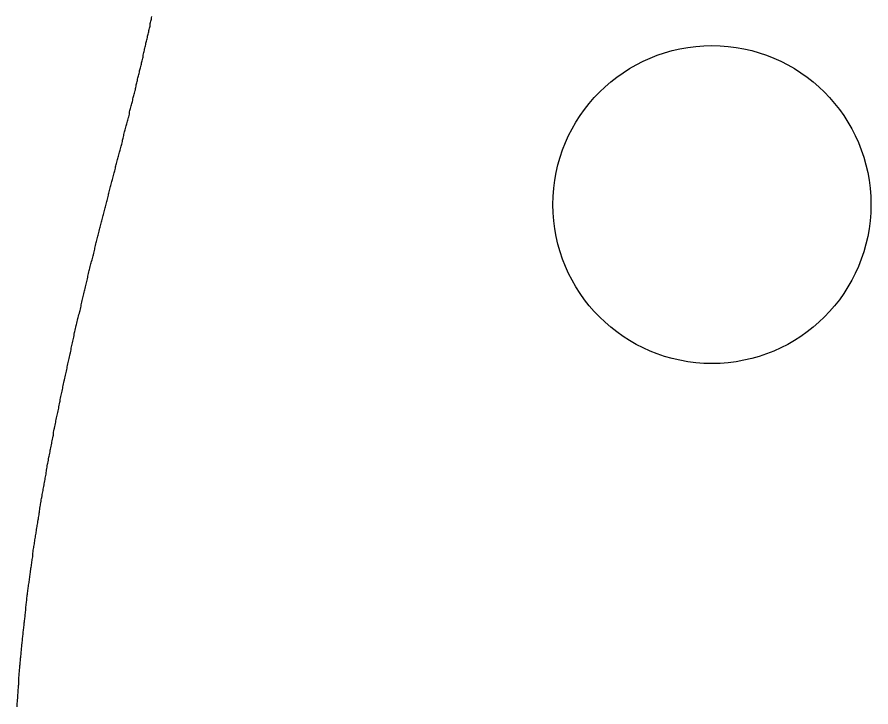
# Model space of a CAD drawing. Header units: millimetres. Extents: x 289 to 9778, y -894 to 6380.
# Drawn here: x 7074.75 to 7101.6, y 563.24 to 584.93 of the extents above; entities that cross this region are included whole.
import ezdxf

# ---------------------------------------------------------------- set-up
doc = ezdxf.new("R2010")
doc.units = ezdxf.units.MM
doc.layers.add('RANGO', color=6, linetype='Continuous')

msp = doc.modelspace()

# ---------------------------------------------------------------- linework, layer by layer
msp.add_polyline3d([(7074.75, 563.238, 0), (7074.75, 563.278, 0), (7074.75, 563.318, 0), (7074.75, 563.358, 0), (7074.76, 563.398, 0), (7074.76, 563.438, 0), (7074.76, 563.478, 0), (7074.77, 563.508, 0), (7074.77, 563.548, 0), (7074.77, 563.588, 0), (7074.77, 563.628, 0), (7074.78, 563.668, 0), (7074.78, 563.708, 0), (7074.78, 563.748, 0), (7074.78, 563.788, 0), (7074.79, 563.828, 0), (7074.79, 563.868, 0), (7074.79, 563.908, 0), (7074.8, 563.948, 0), (7074.8, 563.988, 0), (7074.8, 564.028, 0), (7074.81, 564.058, 0), (7074.81, 564.098, 0), (7074.81, 564.138, 0), (7074.81, 564.178, 0), (7074.82, 564.218, 0), (7074.82, 564.258, 0), (7074.82, 564.298, 0), (7074.83, 564.338, 0), (7074.83, 564.378, 0), (7074.83, 564.418, 0), (7074.84, 564.458, 0), (7074.84, 564.498, 0), (7074.84, 564.538, 0), (7074.85, 564.578, 0), (7074.85, 564.618, 0), (7074.85, 564.648, 0), (7074.86, 564.688, 0), (7074.86, 564.728, 0), (7074.86, 564.768, 0), (7074.87, 564.808, 0), (7074.87, 564.848, 0), (7074.88, 564.888, 0), (7074.88, 564.928, 0), (7074.88, 564.968, 0), (7074.89, 565.008, 0), (7074.89, 565.048, 0), (7074.89, 565.088, 0), (7074.9, 565.128, 0), (7074.9, 565.168, 0), (7074.9, 565.208, 0), (7074.91, 565.238, 0), (7074.91, 565.278, 0), (7074.92, 565.318, 0), (7074.92, 565.358, 0), (7074.92, 565.398, 0), (7074.93, 565.438, 0), (7074.93, 565.478, 0), (7074.94, 565.518, 0), (7074.94, 565.558, 0), (7074.94, 565.598, 0), (7074.95, 565.638, 0), (7074.95, 565.678, 0), (7074.96, 565.718, 0), (7074.96, 565.758, 0), (7074.97, 565.798, 0), (7074.97, 565.838, 0), (7074.97, 565.878, 0), (7074.98, 565.918, 0), (7074.98, 565.958, 0), (7074.99, 565.998, 0), (7074.99, 566.028, 0), (7075, 566.068, 0), (7075, 566.108, 0), (7075, 566.148, 0), (7075.01, 566.188, 0), (7075.01, 566.228, 0), (7075.02, 566.268, 0), (7075.02, 566.308, 0), (7075.03, 566.348, 0), (7075.03, 566.388, 0), (7075.04, 566.428, 0), (7075.04, 566.468, 0), (7075.05, 566.508, 0), (7075.05, 566.548, 0), (7075.06, 566.588, 0), (7075.06, 566.628, 0), (7075.06, 566.668, 0), (7075.07, 566.708, 0), (7075.07, 566.748, 0), (7075.08, 566.788, 0), (7075.08, 566.828, 0), (7075.09, 566.868, 0), (7075.09, 566.908, 0), (7075.1, 566.948, 0), (7075.1, 566.988, 0), (7075.11, 567.028, 0), (7075.11, 567.068, 0), (7075.12, 567.108, 0), (7075.13, 567.148, 0), (7075.13, 567.188, 0), (7075.14, 567.228, 0), (7075.14, 567.268, 0), (7075.15, 567.308, 0), (7075.15, 567.348, 0), (7075.16, 567.388, 0), (7075.16, 567.428, 0), (7075.17, 567.468, 0), (7075.17, 567.508, 0), (7075.18, 567.558, 0), (7075.18, 567.598, 0), (7075.19, 567.638, 0), (7075.2, 567.678, 0), (7075.2, 567.718, 0), (7075.21, 567.758, 0), (7075.21, 567.798, 0), (7075.22, 567.838, 0), (7075.22, 567.878, 0), (7075.23, 567.918, 0), (7075.24, 567.958, 0), (7075.24, 567.998, 0), (7075.25, 568.038, 0), (7075.25, 568.078, 0), (7075.26, 568.118, 0), (7075.26, 568.168, 0), (7075.27, 568.208, 0), (7075.28, 568.248, 0), (7075.28, 568.288, 0), (7075.29, 568.328, 0), (7075.3, 568.368, 0), (7075.3, 568.408, 0), (7075.31, 568.448, 0), (7075.31, 568.488, 0), (7075.32, 568.538, 0), (7075.33, 568.578, 0), (7075.33, 568.618, 0), (7075.34, 568.658, 0), (7075.35, 568.698, 0), (7075.35, 568.738, 0), (7075.36, 568.778, 0), (7075.36, 568.818, 0), (7075.37, 568.868, 0), (7075.38, 568.908, 0), (7075.38, 568.948, 0), (7075.39, 568.988, 0), (7075.4, 569.028, 0), (7075.4, 569.068, 0), (7075.41, 569.118, 0), (7075.42, 569.158, 0), (7075.42, 569.198, 0), (7075.43, 569.238, 0), (7075.44, 569.278, 0), (7075.44, 569.328, 0), (7075.45, 569.368, 0), (7075.46, 569.408, 0), (7075.47, 569.448, 0), (7075.47, 569.488, 0), (7075.48, 569.538, 0), (7075.49, 569.578, 0), (7075.49, 569.618, 0), (7075.5, 569.658, 0), (7075.51, 569.708, 0), (7075.51, 569.748, 0), (7075.52, 569.788, 0), (7075.53, 569.828, 0), (7075.54, 569.878, 0), (7075.54, 569.918, 0), (7075.55, 569.958, 0), (7075.56, 569.998, 0), (7075.57, 570.048, 0), (7075.57, 570.088, 0), (7075.58, 570.128, 0), (7075.59, 570.168, 0), (7075.6, 570.218, 0), (7075.6, 570.258, 0), (7075.61, 570.298, 0), (7075.62, 570.348, 0), (7075.63, 570.388, 0), (7075.63, 570.428, 0), (7075.64, 570.478, 0), (7075.65, 570.518, 0), (7075.66, 570.558, 0), (7075.66, 570.608, 0), (7075.67, 570.648, 0), (7075.68, 570.688, 0), (7075.69, 570.738, 0), (7075.7, 570.778, 0), (7075.7, 570.818, 0), (7075.71, 570.868, 0), (7075.72, 570.908, 0), (7075.73, 570.948, 0), (7075.74, 570.998, 0), (7075.74, 571.038, 0), (7075.75, 571.088, 0), (7075.76, 571.128, 0), (7075.77, 571.168, 0), (7075.78, 571.218, 0), (7075.79, 571.258, 0), (7075.79, 571.308, 0), (7075.8, 571.348, 0), (7075.81, 571.388, 0), (7075.82, 571.438, 0), (7075.83, 571.478, 0), (7075.84, 571.528, 0), (7075.84, 571.568, 0), (7075.85, 571.608, 0), (7075.86, 571.658, 0), (7075.87, 571.698, 0), (7075.88, 571.748, 0), (7075.89, 571.788, 0), (7075.9, 571.838, 0), (7075.9, 571.878, 0), (7075.91, 571.918, 0), (7075.92, 571.968, 0), (7075.93, 572.008, 0), (7075.94, 572.058, 0), (7075.95, 572.098, 0), (7075.96, 572.148, 0), (7075.97, 572.188, 0), (7075.97, 572.238, 0), (7075.98, 572.278, 0), (7075.99, 572.328, 0), (7076, 572.368, 0), (7076.01, 572.408, 0), (7076.02, 572.458, 0), (7076.03, 572.498, 0), (7076.04, 572.548, 0), (7076.05, 572.588, 0), (7076.06, 572.638, 0), (7076.06, 572.678, 0), (7076.07, 572.728, 0), (7076.08, 572.768, 0), (7076.09, 572.818, 0), (7076.1, 572.858, 0), (7076.11, 572.908, 0), (7076.12, 572.948, 0), (7076.13, 572.998, 0), (7076.14, 573.038, 0), (7076.15, 573.088, 0), (7076.16, 573.128, 0), (7076.17, 573.168, 0), (7076.18, 573.218, 0), (7076.19, 573.258, 0), (7076.19, 573.308, 0), (7076.2, 573.348, 0), (7076.21, 573.398, 0), (7076.22, 573.438, 0), (7076.23, 573.488, 0), (7076.24, 573.528, 0), (7076.25, 573.578, 0), (7076.26, 573.618, 0), (7076.27, 573.668, 0), (7076.28, 573.708, 0), (7076.29, 573.758, 0), (7076.3, 573.798, 0), (7076.31, 573.848, 0), (7076.32, 573.888, 0), (7076.33, 573.938, 0), (7076.34, 573.978, 0), (7076.35, 574.028, 0), (7076.36, 574.068, 0), (7076.37, 574.108, 0), (7076.38, 574.158, 0), (7076.39, 574.198, 0), (7076.4, 574.248, 0), (7076.41, 574.288, 0), (7076.42, 574.338, 0), (7076.43, 574.378, 0), (7076.44, 574.428, 0), (7076.45, 574.468, 0), (7076.45, 574.518, 0), (7076.46, 574.558, 0), (7076.47, 574.608, 0), (7076.48, 574.648, 0), (7076.49, 574.688, 0), (7076.5, 574.738, 0), (7076.51, 574.778, 0), (7076.52, 574.828, 0), (7076.53, 574.868, 0), (7076.54, 574.918, 0), (7076.55, 574.958, 0), (7076.56, 575.008, 0), (7076.57, 575.048, 0), (7076.58, 575.088, 0), (7076.59, 575.138, 0), (7076.6, 575.178, 0), (7076.61, 575.228, 0), (7076.62, 575.268, 0), (7076.63, 575.308, 0), (7076.64, 575.358, 0), (7076.65, 575.398, 0), (7076.66, 575.448, 0), (7076.67, 575.488, 0), (7076.68, 575.528, 0), (7076.69, 575.578, 0), (7076.71, 575.618, 0), (7076.72, 575.668, 0), (7076.73, 575.708, 0), (7076.74, 575.748, 0), (7076.75, 575.798, 0), (7076.76, 575.838, 0), (7076.77, 575.878, 0), (7076.78, 575.928, 0), (7076.79, 575.968, 0), (7076.8, 576.018, 0), (7076.81, 576.058, 0), (7076.82, 576.098, 0), (7076.83, 576.148, 0), (7076.84, 576.188, 0), (7076.85, 576.228, 0), (7076.86, 576.278, 0), (7076.87, 576.318, 0), (7076.88, 576.358, 0), (7076.89, 576.398, 0), (7076.9, 576.448, 0), (7076.91, 576.488, 0), (7076.92, 576.528, 0), (7076.93, 576.578, 0), (7076.94, 576.618, 0), (7076.95, 576.658, 0), (7076.96, 576.698, 0), (7076.97, 576.748, 0), (7076.98, 576.788, 0), (7076.99, 576.828, 0), (7077, 576.868, 0), (7077.01, 576.918, 0), (7077.02, 576.958, 0), (7077.03, 576.998, 0), (7077.04, 577.038, 0), (7077.05, 577.088, 0), (7077.06, 577.128, 0), (7077.07, 577.168, 0), (7077.08, 577.208, 0), (7077.09, 577.248, 0), (7077.11, 577.298, 0), (7077.12, 577.338, 0), (7077.13, 577.378, 0), (7077.14, 577.418, 0), (7077.15, 577.458, 0), (7077.16, 577.508, 0), (7077.17, 577.548, 0), (7077.18, 577.588, 0), (7077.19, 577.628, 0), (7077.2, 577.668, 0), (7077.21, 577.708, 0), (7077.22, 577.748, 0), (7077.23, 577.798, 0), (7077.24, 577.838, 0), (7077.25, 577.878, 0), (7077.26, 577.918, 0), (7077.27, 577.958, 0), (7077.28, 577.998, 0), (7077.29, 578.038, 0), (7077.3, 578.078, 0), (7077.31, 578.118, 0), (7077.32, 578.158, 0), (7077.33, 578.198, 0), (7077.34, 578.248, 0), (7077.35, 578.288, 0), (7077.36, 578.328, 0), (7077.37, 578.368, 0), (7077.38, 578.408, 0), (7077.39, 578.448, 0), (7077.4, 578.488, 0), (7077.41, 578.528, 0), (7077.43, 578.568, 0), (7077.44, 578.608, 0), (7077.45, 578.648, 0), (7077.46, 578.688, 0), (7077.47, 578.728, 0), (7077.48, 578.768, 0), (7077.49, 578.808, 0), (7077.5, 578.848, 0), (7077.51, 578.888, 0), (7077.52, 578.928, 0), (7077.53, 578.968, 0), (7077.54, 579.008, 0), (7077.55, 579.048, 0), (7077.56, 579.088, 0), (7077.57, 579.128, 0), (7077.58, 579.168, 0), (7077.59, 579.208, 0), (7077.6, 579.248, 0), (7077.61, 579.288, 0), (7077.62, 579.328, 0), (7077.63, 579.358, 0), (7077.64, 579.398, 0), (7077.65, 579.438, 0), (7077.66, 579.478, 0), (7077.67, 579.518, 0), (7077.68, 579.558, 0), (7077.69, 579.598, 0), (7077.7, 579.638, 0), (7077.71, 579.678, 0), (7077.72, 579.718, 0), (7077.73, 579.758, 0), (7077.74, 579.788, 0), (7077.75, 579.828, 0), (7077.76, 579.868, 0), (7077.77, 579.908, 0), (7077.78, 579.948, 0), (7077.79, 579.988, 0), (7077.8, 580.028, 0), (7077.81, 580.068, 0), (7077.82, 580.098, 0), (7077.83, 580.138, 0), (7077.84, 580.178, 0), (7077.85, 580.218, 0), (7077.86, 580.258, 0), (7077.87, 580.298, 0), (7077.88, 580.328, 0), (7077.89, 580.368, 0), (7077.9, 580.408, 0), (7077.91, 580.448, 0), (7077.92, 580.488, 0), (7077.93, 580.528, 0), (7077.94, 580.558, 0), (7077.95, 580.598, 0), (7077.96, 580.638, 0), (7077.97, 580.678, 0), (7077.98, 580.718, 0), (7077.99, 580.748, 0), (7078, 580.788, 0), (7078.01, 580.828, 0), (7078.02, 580.868, 0), (7078.03, 580.908, 0), (7078.04, 580.938, 0), (7078.05, 580.978, 0), (7078.06, 581.018, 0), (7078.07, 581.058, 0), (7078.08, 581.088, 0), (7078.09, 581.128, 0), (7078.1, 581.168, 0), (7078.11, 581.208, 0), (7078.11, 581.238, 0), (7078.12, 581.278, 0), (7078.13, 581.318, 0), (7078.14, 581.358, 0), (7078.15, 581.388, 0), (7078.16, 581.428, 0), (7078.17, 581.468, 0), (7078.18, 581.508, 0), (7078.19, 581.538, 0), (7078.2, 581.578, 0), (7078.21, 581.618, 0), (7078.22, 581.658, 0), (7078.23, 581.688, 0), (7078.24, 581.728, 0), (7078.25, 581.768, 0), (7078.26, 581.798, 0), (7078.27, 581.838, 0), (7078.28, 581.878, 0), (7078.28, 581.918, 0), (7078.29, 581.948, 0), (7078.3, 581.988, 0), (7078.31, 582.028, 0), (7078.32, 582.058, 0), (7078.33, 582.098, 0), (7078.34, 582.138, 0), (7078.35, 582.168, 0), (7078.36, 582.208, 0), (7078.37, 582.248, 0), (7078.38, 582.278, 0), (7078.39, 582.318, 0), (7078.39, 582.358, 0), (7078.4, 582.398, 0), (7078.41, 582.428, 0), (7078.42, 582.468, 0), (7078.43, 582.508, 0), (7078.44, 582.538, 0), (7078.45, 582.578, 0), (7078.46, 582.618, 0), (7078.47, 582.648, 0), (7078.47, 582.688, 0), (7078.48, 582.718, 0), (7078.49, 582.758, 0), (7078.5, 582.798, 0), (7078.51, 582.828, 0), (7078.52, 582.868, 0), (7078.53, 582.908, 0), (7078.54, 582.938, 0), (7078.54, 582.978, 0), (7078.55, 583.018, 0), (7078.56, 583.048, 0), (7078.57, 583.088, 0), (7078.58, 583.128, 0), (7078.59, 583.158, 0), (7078.6, 583.198, 0), (7078.6, 583.238, 0), (7078.61, 583.268, 0), (7078.62, 583.308, 0), (7078.63, 583.338, 0), (7078.64, 583.378, 0), (7078.65, 583.418, 0), (7078.66, 583.448, 0), (7078.66, 583.488, 0), (7078.67, 583.528, 0), (7078.68, 583.558, 0), (7078.69, 583.598, 0), (7078.7, 583.638, 0), (7078.71, 583.668, 0), (7078.71, 583.708, 0), (7078.72, 583.738, 0), (7078.73, 583.778, 0), (7078.74, 583.818, 0), (7078.75, 583.848, 0), (7078.76, 583.888, 0), (7078.76, 583.928, 0), (7078.77, 583.958, 0), (7078.78, 583.998, 0), (7078.79, 584.028, 0), (7078.8, 584.068, 0), (7078.8, 584.108, 0), (7078.81, 584.138, 0), (7078.82, 584.178, 0), (7078.83, 584.218, 0), (7078.84, 584.248, 0), (7078.85, 584.288, 0), (7078.85, 584.328, 0), (7078.86, 584.358, 0), (7078.87, 584.398, 0), (7078.88, 584.438, 0), (7078.89, 584.468, 0), (7078.89, 584.508, 0), (7078.9, 584.538, 0), (7078.91, 584.578, 0), (7078.92, 584.618, 0), (7078.93, 584.648, 0), (7078.94, 584.688, 0), (7078.94, 584.728, 0), (7078.95, 584.758, 0), (7078.96, 584.798, 0), (7078.97, 584.838, 0), (7078.98, 584.868, 0), (7078.98, 584.908, 0), (7078.99, 584.948, 0)])
at = {"layer": 'RANGO', "color": 7, "true_color": 0xffffff}
msp.add_circle((7096.602, 579.036), 5, dxfattribs=at)

doc.saveas('drawing.dxf')
